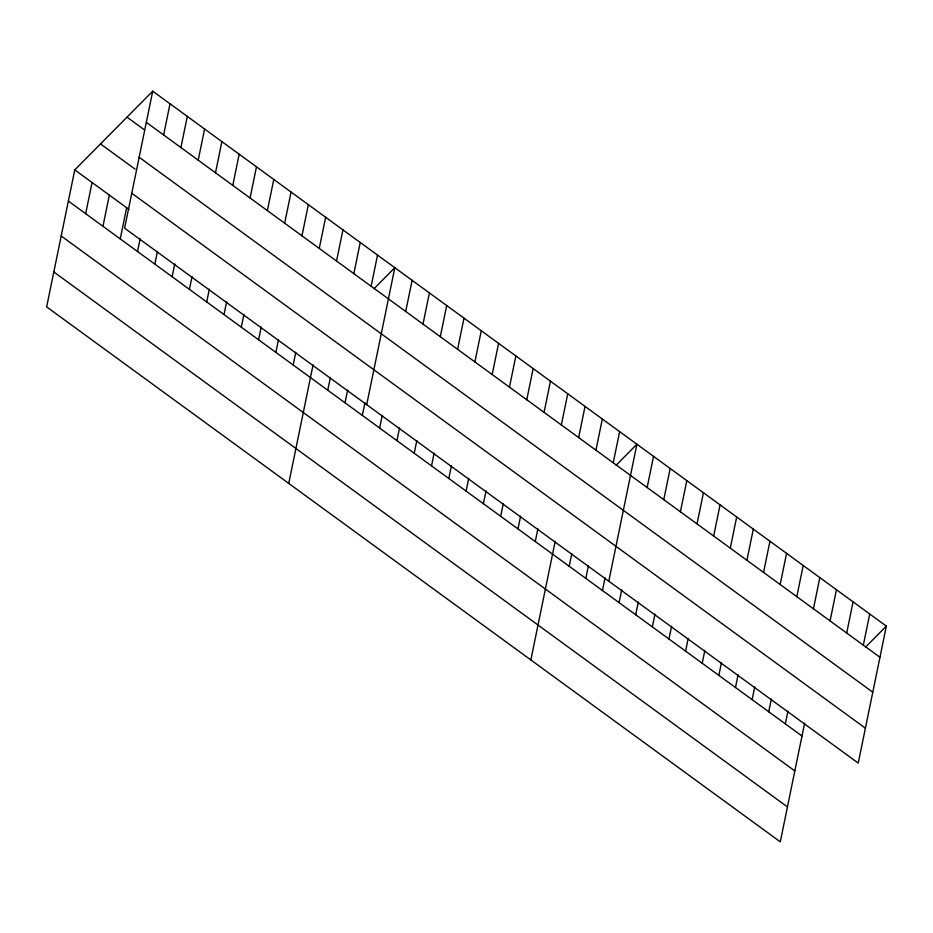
<?xml version="1.0" encoding="UTF-8"?>
<svg xmlns="http://www.w3.org/2000/svg" width="933" height="933" viewBox="0 0 933 933"><rect width="100%" height="100%" fill="white"/><g stroke="black" fill="none" stroke-linecap="round" stroke-linejoin="round"><path stroke-width="1.4" d="M152.72 91.177L124.602 228.153L858.232 763.101L886.35 626.113L152.72 91.177L74.768 169.899L46.65 306.887L780.28 841.823L804.608 723.262M85.661 213.68L92.064 182.506M102.957 226.287L109.359 195.125M120.252 238.895L126.643 207.732M137.536 251.502L140.16 238.755M163.625 134.947L170.016 103.785M154.831 264.121L157.455 251.362M180.909 147.554L187.311 116.392M172.127 276.728L174.739 263.981M198.204 160.173L204.607 128.999M189.422 289.335L192.035 276.588M215.5 172.78L221.891 141.606M206.706 301.942L209.33 289.195M232.795 185.387L239.186 154.213M224.002 314.549L226.626 301.802M250.079 197.994L256.482 166.832M241.297 327.168L243.91 314.409M267.374 210.601L273.777 179.439M258.593 339.775L261.205 327.016M284.67 223.22L291.061 192.046M275.876 352.382L278.5 339.635M301.965 235.827L308.356 204.654M293.172 364.99L295.796 352.242M319.249 248.435L325.652 217.261M288.74 483.422L313.08 364.85M336.545 261.042L342.947 229.88M327.763 390.204L330.375 377.457M353.84 273.649L360.231 242.487M345.047 402.823L347.671 390.064M371.136 286.256L377.527 255.094M362.342 415.43L364.966 402.683M366.704 404.689L394.822 267.701L374.04 288.682M379.638 428.037L382.25 415.29M405.715 311.482L412.118 280.308M396.933 440.644L399.546 427.897M423.011 324.089L429.402 292.915M414.217 453.251L416.841 440.504M440.306 336.696L446.697 305.534M431.512 465.87L434.137 453.111M457.59 349.304L463.993 318.141M448.808 478.477L451.42 465.719M474.885 361.922L481.288 330.749M466.103 491.085L468.716 478.337M492.181 374.53L498.572 343.356M483.387 503.692L486.011 490.945M509.476 387.137L515.867 355.963M500.683 516.299L503.307 503.552M526.76 399.744L533.163 368.582M517.978 528.918L520.591 516.159M544.056 412.351L550.458 381.189M535.274 541.525L537.886 528.766M561.351 424.958L567.742 393.796M530.842 659.946L555.182 541.385M578.647 437.577L585.038 406.403M569.188 566.261L571.812 553.502M595.93 450.184L602.333 419.01M585.819 578.378L588.443 565.631M613.226 462.791L619.629 431.629M602.45 590.507L605.062 577.76M608.794 581.224L636.912 444.236L616.142 465.217M619.08 602.636L621.693 589.878M647.152 487.527L653.543 456.354M635.711 614.754L638.324 602.007M663.783 499.656L670.174 468.483M652.33 626.883L654.954 614.136M680.402 511.774L686.805 480.612M668.961 639.012L671.585 626.253M697.033 523.903L703.435 492.729M685.592 651.129L688.216 638.382M713.663 536.032L720.066 504.858M702.222 663.258L704.835 650.511M730.294 548.149L736.685 516.987M718.853 675.387L721.466 662.628M746.925 560.278L753.316 529.104M735.484 687.504L738.096 674.757M763.556 572.407L769.947 541.233M752.115 699.633L754.727 686.886M780.175 584.524L786.577 553.362M768.734 711.762L771.358 699.004M796.805 596.654L803.208 565.491M785.364 723.88L787.988 711.133M813.436 608.783L819.839 577.609M830.067 620.9L836.458 589.738M846.697 633.029L853.089 601.867M863.328 645.158L869.719 613.984M865.567 647.094L886.35 626.113M146.329 122.34L879.947 657.275M127.005 117.15L144.288 129.757M139.157 157.257L872.787 692.204M100.496 143.915L135.075 169.141M131.775 193.236L865.404 728.183M74.768 169.899L128.952 209.412M68.366 201.073L801.995 736.009M61.205 235.991L794.823 770.926M53.822 271.969L787.44 806.905"/></g></svg>
